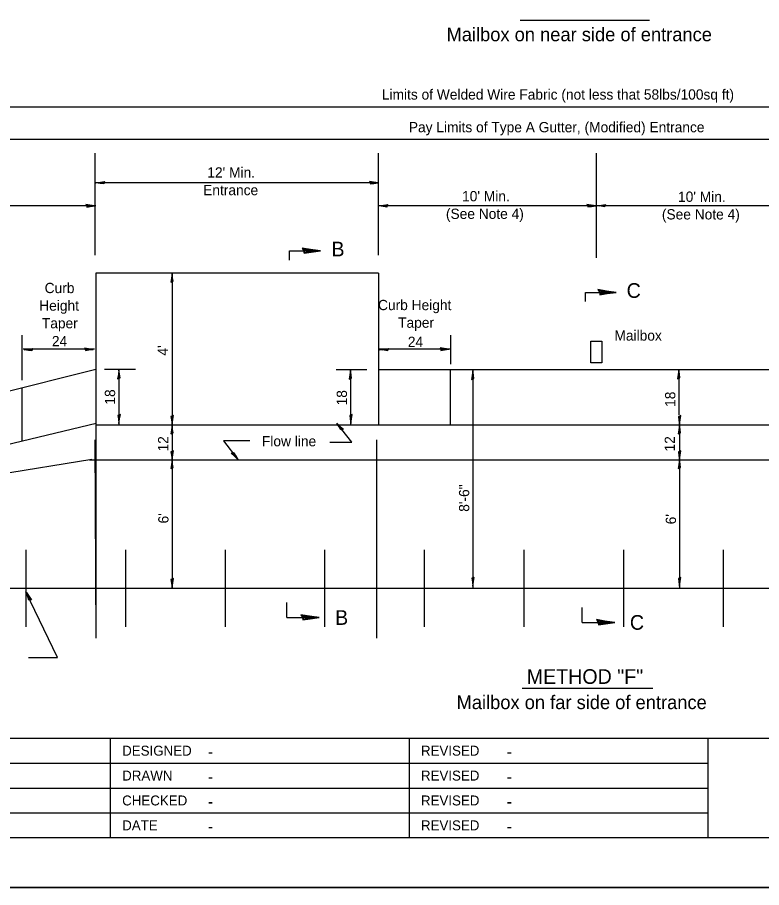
# Model space of a CAD drawing. Extents: x -0.02 to 2.83, y -0.07 to 1.83.
# Drawn here: x 0.604 to 1.226, y 0 to 0.728 of the extents above; entities that cross this region are included whole.
import ezdxf

# ---------------------------------------------------------------- set-up
doc = ezdxf.new("R2010")
doc.units = 0
for name, color, linetype in [('RD_Pr_Roadway_Dimensions', 7, 'Continuous'), ('RD_Pr_Roadway_Notes', 7, 'Continuous'), ('SH_General_Details', 7, 'Continuous'), ('SH_Printer_Plotting_Border', 7, 'Continuous'), ('STG_Traffic_Control', 7, 'Continuous')]:
    doc.layers.add(name, color=color, linetype=linetype)

msp = doc.modelspace()

# ---------------------------------------------------------------- linework, layer by layer
at = {"layer": 'RD_Pr_Roadway_Dimensions'}
for p, q in [((1.83364, 0.65304), (0.29609, 0.65304)), ((1.83364, 0.62605), (0.29642, 0.62605)), ((0.66867, 0.52937), (0.66867, 0.61477)), ((0.90563, 0.52937), (0.90563, 0.61477)), ((1.08797, 0.52708), (1.08797, 0.61477)), ((0.90563, 0.58996), (0.66867, 0.58996)), ((0.66901, 0.57063), (0.29609, 0.57063)), ((1.83364, 0.57063), (0.90563, 0.57063)), ((0.73293, 0.51426), (0.73293, 0.38739)), ((0.60739, 0.42461), (0.60739, 0.46225)), ((0.96625, 0.43798), (0.96625, 0.46225)), ((0.66812, 0.45052), (0.60838, 0.45052)), ((0.96565, 0.4506), (0.90591, 0.4506)), ((0.95198, 0.45068), (0.95198, 0.45068)), ((0.70228, 0.43353), (0.67646, 0.43353)), ((0.68852, 0.43353), (0.68852, 0.38739)), ((0.89594, 0.43321), (0.87012, 0.43321)), ((0.88218, 0.43321), (0.88218, 0.38739)), ((0.96578, 0.38762), (0.96578, 0.43355)), ((0.98468, 0.43332), (0.98468, 0.25026)), ((1.15695, 0.43353), (1.15695, 0.3956)), ((0.60739, 0.37375), (0.60739, 0.41842)), ((0.73293, 0.38739), (0.73293, 0.35805)), ((0.73293, 0.3581), (0.73293, 0.25026)), ((1.15754, 0.35805), (1.15754, 0.25026))]:
    msp.add_line(p, q, dxfattribs=at)
for points in [[(0.67593, 0.58996), (0.6757, 0.58895), (0.67284, 0.58939), (0.66916, 0.58986), (0.67309, 0.59041), (0.67653, 0.59101), (0.67593, 0.58996), (0.67563, 0.5893), (0.67163, 0.58987), (0.676, 0.59064), (0.67535, 0.58978), (0.67352, 0.58989), (0.67528, 0.59016)], [(0.89871, 0.58998), (0.89893, 0.58897), (0.9018, 0.58941), (0.90547, 0.58988), (0.90154, 0.59042), (0.8981, 0.59102), (0.89871, 0.58998), (0.89901, 0.58931), (0.903, 0.58989), (0.89863, 0.59065), (0.89928, 0.58979), (0.90111, 0.58991), (0.89935, 0.59018)], [(0.6614, 0.57061), (0.66163, 0.5696), (0.66449, 0.57004), (0.66817, 0.57051), (0.66424, 0.57105), (0.6608, 0.57165), (0.6614, 0.57061), (0.6617, 0.56994), (0.6657, 0.57052), (0.66133, 0.57128), (0.66198, 0.57042), (0.66381, 0.57054), (0.66204, 0.57081)], [(0.91275, 0.57058), (0.91252, 0.56956), (0.90966, 0.57), (0.90598, 0.57047), (0.90991, 0.57102), (0.91335, 0.57162), (0.91275, 0.57058), (0.91245, 0.56991), (0.90846, 0.57048), (0.91282, 0.57125), (0.91218, 0.57039), (0.91034, 0.57051), (0.91211, 0.57077)], [(1.0807, 0.5707), (1.08093, 0.56969), (1.08379, 0.57013), (1.08747, 0.5706), (1.08354, 0.57114), (1.0801, 0.57175), (1.0807, 0.5707), (1.081, 0.57003), (1.085, 0.57061), (1.08063, 0.57138), (1.08127, 0.57052), (1.08311, 0.57063), (1.08135, 0.5709)], [(1.09505, 0.57078), (1.09482, 0.56977), (1.09196, 0.57021), (1.08828, 0.57069), (1.09221, 0.57123), (1.09566, 0.57183), (1.09505, 0.57078), (1.09475, 0.57012), (1.09076, 0.57069), (1.09512, 0.57146), (1.09448, 0.5706), (1.09264, 0.57071), (1.09441, 0.57098)], [(0.73283, 0.50734), (0.73384, 0.50756), (0.73341, 0.51042), (0.73293, 0.5141), (0.7324, 0.51017), (0.73179, 0.50673), (0.73283, 0.50734), (0.7335, 0.50764), (0.73293, 0.51163), (0.73216, 0.50726), (0.73302, 0.50791), (0.7329, 0.50974), (0.73264, 0.50798)], [(0.66019, 0.45055), (0.66042, 0.44954), (0.66328, 0.44998), (0.66696, 0.45046), (0.66303, 0.45099), (0.65959, 0.4516), (0.66019, 0.45055), (0.66049, 0.44989), (0.66449, 0.45046), (0.66012, 0.45123), (0.66077, 0.45037), (0.6626, 0.45049), (0.66084, 0.45075)], [(0.95772, 0.45063), (0.95795, 0.44962), (0.96081, 0.45006), (0.96449, 0.45053), (0.96056, 0.45107), (0.95712, 0.45168), (0.95772, 0.45063), (0.95802, 0.44996), (0.96201, 0.45054), (0.95765, 0.4513), (0.9583, 0.45044), (0.96013, 0.45056), (0.95836, 0.45083)], [(0.61586, 0.45017), (0.61564, 0.44916), (0.61278, 0.44959), (0.6091, 0.45007), (0.61303, 0.45061), (0.61647, 0.45121), (0.61586, 0.45017), (0.61556, 0.4495), (0.61157, 0.45008), (0.61594, 0.45084), (0.61529, 0.44998), (0.61346, 0.4501), (0.61522, 0.45036)], [(0.91339, 0.45024), (0.91317, 0.44923), (0.9103, 0.44967), (0.90663, 0.45015), (0.91055, 0.45068), (0.914, 0.45129), (0.91339, 0.45024), (0.91309, 0.44958), (0.9091, 0.45015), (0.91346, 0.45092), (0.91282, 0.45006), (0.91098, 0.45018), (0.91275, 0.45044)], [(0.68842, 0.42652), (0.68943, 0.42675), (0.689, 0.42961), (0.68852, 0.43329), (0.68798, 0.42936), (0.68738, 0.42592), (0.68842, 0.42652), (0.68909, 0.42683), (0.68851, 0.43082), (0.68775, 0.42645), (0.68861, 0.4271), (0.68849, 0.42893), (0.68822, 0.42717)], [(0.88208, 0.4262), (0.88309, 0.42643), (0.88266, 0.42929), (0.88218, 0.43297), (0.88164, 0.42904), (0.88104, 0.4256), (0.88208, 0.4262), (0.88275, 0.4265), (0.88218, 0.4305), (0.88141, 0.42613), (0.88227, 0.42678), (0.88215, 0.42861), (0.88189, 0.42685)], [(0.98454, 0.42573), (0.98555, 0.42596), (0.98511, 0.42882), (0.98464, 0.4325), (0.9841, 0.42857), (0.98349, 0.42513), (0.98454, 0.42573), (0.9852, 0.42604), (0.98463, 0.43003), (0.98386, 0.42566), (0.98472, 0.42631), (0.98461, 0.42814), (0.98434, 0.42637)], [(1.15685, 0.42652), (1.15786, 0.42675), (1.15743, 0.42961), (1.15695, 0.43329), (1.15641, 0.42936), (1.15581, 0.42592), (1.15685, 0.42652), (1.15752, 0.42683), (1.15694, 0.43082), (1.15618, 0.42645), (1.15703, 0.4271), (1.15692, 0.42893), (1.15665, 0.42717)], [(0.68862, 0.39528), (0.68761, 0.39505), (0.68804, 0.39219), (0.68852, 0.38852), (0.68906, 0.39244), (0.68966, 0.39589), (0.68862, 0.39528), (0.68795, 0.39498), (0.68852, 0.39099), (0.68929, 0.39535), (0.68843, 0.3947), (0.68855, 0.39287), (0.68882, 0.39464)], [(0.73303, 0.39448), (0.73202, 0.39426), (0.73246, 0.39139), (0.73293, 0.38772), (0.73347, 0.39164), (0.73408, 0.39509), (0.73303, 0.39448), (0.73236, 0.39418), (0.73294, 0.39019), (0.73371, 0.39456), (0.73285, 0.39391), (0.73296, 0.39208), (0.73323, 0.39384)], [(0.8826, 0.39528), (0.88159, 0.39505), (0.88203, 0.39219), (0.8825, 0.38852), (0.88305, 0.39244), (0.88365, 0.39589), (0.8826, 0.39528), (0.88193, 0.39498), (0.88251, 0.39099), (0.88328, 0.39535), (0.88242, 0.3947), (0.88253, 0.39287), (0.8828, 0.39464)], [(1.15764, 0.39441), (1.15662, 0.39418), (1.15706, 0.39132), (1.15754, 0.38764), (1.15808, 0.39157), (1.15868, 0.39501), (1.15764, 0.39441), (1.15697, 0.39411), (1.15754, 0.39012), (1.15831, 0.39448), (1.15745, 0.39383), (1.15757, 0.392), (1.15783, 0.39377)], [(0.73283, 0.38041), (0.73384, 0.38064), (0.73341, 0.3835), (0.73293, 0.38718), (0.73239, 0.38325), (0.73179, 0.37981), (0.73283, 0.38041), (0.7335, 0.38071), (0.73293, 0.38471), (0.73216, 0.38034), (0.73302, 0.38098), (0.7329, 0.38282), (0.73264, 0.38105)], [(1.15744, 0.38034), (1.15845, 0.38057), (1.15802, 0.38343), (1.15754, 0.38711), (1.157, 0.38318), (1.15639, 0.37974), (1.15744, 0.38034), (1.15811, 0.38065), (1.15753, 0.38464), (1.15676, 0.38027), (1.15762, 0.38092), (1.15751, 0.38275), (1.15724, 0.38099)], [(0.73303, 0.36497), (0.73202, 0.36474), (0.73246, 0.36188), (0.73293, 0.3582), (0.73347, 0.36213), (0.73408, 0.36557), (0.73303, 0.36497), (0.73236, 0.36467), (0.73294, 0.36067), (0.73371, 0.36504), (0.73285, 0.3644), (0.73296, 0.36256), (0.73323, 0.36433)], [(1.15764, 0.36481), (1.15662, 0.36459), (1.15706, 0.36172), (1.15754, 0.35805), (1.15808, 0.36197), (1.15868, 0.36542), (1.15764, 0.36481), (1.15697, 0.36451), (1.15754, 0.36052), (1.15831, 0.36489), (1.15745, 0.36424), (1.15757, 0.3624), (1.15783, 0.36417)], [(0.73283, 0.35125), (0.73384, 0.35147), (0.73341, 0.35434), (0.73293, 0.35802), (0.73239, 0.35409), (0.73179, 0.35064), (0.73283, 0.35125), (0.7335, 0.35155), (0.73293, 0.35554), (0.73216, 0.35118), (0.73302, 0.35183), (0.7329, 0.35366), (0.73264, 0.35189)], [(1.15744, 0.35128), (1.15845, 0.3515), (1.15802, 0.35437), (1.15754, 0.35805), (1.157, 0.35412), (1.15639, 0.35067), (1.15744, 0.35128), (1.15811, 0.35158), (1.15753, 0.35557), (1.15676, 0.35121), (1.15762, 0.35185), (1.15751, 0.35368), (1.15724, 0.35192)], [(0.73303, 0.25802), (0.73202, 0.25778), (0.73246, 0.25492), (0.73293, 0.25124), (0.73347, 0.25517), (0.73408, 0.25862), (0.73303, 0.25802), (0.73236, 0.25771), (0.73294, 0.25372), (0.73371, 0.25808), (0.73285, 0.25744), (0.73296, 0.2556), (0.73323, 0.25737)], [(0.98478, 0.25906), (0.98377, 0.25884), (0.9842, 0.25597), (0.98468, 0.25229), (0.98522, 0.25622), (0.98582, 0.25966), (0.98478, 0.25906), (0.98411, 0.25876), (0.98468, 0.25476), (0.98545, 0.25913), (0.98459, 0.25849), (0.98471, 0.25665), (0.98498, 0.25842)], [(1.15764, 0.25901), (1.15662, 0.25878), (1.15706, 0.25592), (1.15754, 0.25224), (1.15808, 0.25616), (1.15868, 0.25961), (1.15764, 0.25901), (1.15697, 0.2587), (1.15754, 0.25471), (1.15831, 0.25908), (1.15745, 0.25843), (1.15757, 0.2566), (1.15783, 0.25836)]]:
    msp.add_lwpolyline(points, dxfattribs=at)
at = {"layer": 'RD_Pr_Roadway_Notes'}
for p, q in [((1.0242, 0.72588), (1.1323, 0.72588)), ((0.8834, 0.3728), (0.87082, 0.38871)), ((0.79792, 0.37391), (0.77604, 0.37391)), ((0.77604, 0.37391), (0.78784, 0.35837)), ((0.86493, 0.3728), (0.8834, 0.3728)), ((0.63701, 0.19251), (0.6106, 0.24754)), ((0.61273, 0.19251), (0.63701, 0.19251)), ((1.02594, 0.16684), (1.13529, 0.16684))]:
    msp.add_line(p, q, dxfattribs=at)
for points in [[(0.8751, 0.38346), (0.87416, 0.38302), (0.87273, 0.38553), (0.87082, 0.38871), (0.87368, 0.38596), (0.87629, 0.38364), (0.8751, 0.38346), (0.87439, 0.38329), (0.87236, 0.38678), (0.87567, 0.38383), (0.87459, 0.3838), (0.87354, 0.38531), (0.87485, 0.38409)], [(0.78367, 0.36371), (0.78461, 0.36414), (0.78599, 0.36159), (0.78784, 0.35837), (0.78503, 0.36118), (0.78247, 0.36355), (0.78367, 0.36371), (0.78438, 0.36386), (0.78634, 0.36034), (0.78309, 0.36335), (0.78416, 0.36336), (0.78518, 0.36183), (0.7839, 0.36307)], [(0.61422, 0.2409), (0.61321, 0.24067), (0.61237, 0.24344), (0.61121, 0.24696), (0.61339, 0.24365), (0.61542, 0.24081), (0.61422, 0.2409), (0.61349, 0.24088), (0.61228, 0.24473), (0.61486, 0.24113), (0.61381, 0.24134), (0.61312, 0.24304), (0.61412, 0.24157)]]:
    msp.add_lwpolyline(points, dxfattribs=at)
at = {"layer": 'SH_General_Details'}
for p, q in [((0.83116, 0.53285), (0.85702, 0.53285)), ((0.83116, 0.52514), (0.83116, 0.53285)), ((0.66916, 0.51426), (0.66912, 0.47585)), ((0.90575, 0.51426), (0.66916, 0.51426)), ((0.90575, 0.51426), (0.90564, 0.38739)), ((1.07875, 0.49812), (1.10461, 0.49812)), ((1.07875, 0.49042), (1.07875, 0.49812)), ((0.66912, 0.47585), (0.66904, 0.38739)), ((0.29296, 0.33998), (0.66908, 0.4338)), ((0.66908, 0.4338), (0.66908, 0.23133)), ((1.26741, 0.43332), (0.90568, 0.43332)), ((1.15754, 0.39468), (1.15754, 0.35805)), ((0.66932, 0.38855), (0.288, 0.29708)), ((0.66905, 0.38739), (1.26741, 0.38739)), ((0.66939, 0.20874), (0.66856, 0.3748)), ((0.90437, 0.20874), (0.90437, 0.3748)), ((0.66579, 0.35841), (0.28925, 0.2969)), ((0.66388, 0.3581), (1.26741, 0.3581)), ((0.6106, 0.28273), (0.6106, 0.21814)), ((0.69394, 0.28273), (0.69394, 0.21814)), ((0.77727, 0.28273), (0.77727, 0.21814)), ((0.8606, 0.28273), (0.8606, 0.21814)), ((0.94394, 0.28273), (0.94394, 0.21814)), ((1.02727, 0.28273), (1.02727, 0.21814)), ((1.1106, 0.28273), (1.1106, 0.21814)), ((1.19394, 0.28273), (1.19394, 0.21814)), ((1.93074, 0.25026), (0.20537, 0.25026)), ((0.82892, 0.22596), (0.82892, 0.23855)), ((1.07615, 0.22188), (1.07615, 0.23447)), ((0.82892, 0.22596), (0.85605, 0.22596)), ((1.07615, 0.22188), (1.10328, 0.22188)), ((0.16666, 0.125), (2.79166, 0.125)), ((0.68118, 0.125), (0.68118, 0.04167)), ((0.93118, 0.125), (0.93118, 0.04167)), ((1.18118, 0.125), (1.18118, 0.04167)), ((0.41452, 0.10417), (1.18118, 0.10417)), ((0.41452, 0.08333), (1.18118, 0.08333)), ((0.41452, 0.0625), (1.18118, 0.0625)), ((2.83333, 0), (-0.00001, 0))]:
    msp.add_line(p, q, dxfattribs=at)
for points in [[(0.16666, 1.79167), (2.79166, 1.79167), (2.79166, 0.04167), (0.16666, 0.04167)], [(1.08326, 0.4574), (1.0924, 0.4574), (1.0924, 0.43911), (1.08326, 0.43911)]]:
    msp.add_lwpolyline(points, close=True, dxfattribs=at)
at = {"layer": 'SH_Printer_Plotting_Border'}
msp.add_lwpolyline([(-0.00001, 0), (2.83333, 0), (2.83333, 1.83333), (-0.00001, 1.83333)], close=True, dxfattribs=at)
at = {"layer": 'STG_Traffic_Control'}
for points in [[(0.84292, 0.53305), (0.84339, 0.53095), (0.84935, 0.53185), (0.85702, 0.53285), (0.84883, 0.53397), (0.84166, 0.53523), (0.84292, 0.53305), (0.84355, 0.53166), (0.85187, 0.53286), (0.84277, 0.53446), (0.84411, 0.53267), (0.84794, 0.53291), (0.84426, 0.53346)], [(1.09051, 0.49833), (1.09098, 0.49622), (1.09695, 0.49713), (1.10461, 0.49812), (1.09643, 0.49925), (1.08926, 0.5005), (1.09051, 0.49833), (1.09114, 0.49694), (1.09946, 0.49813), (1.09037, 0.49973), (1.09171, 0.49794), (1.09553, 0.49818), (1.09186, 0.49874)], [(0.84195, 0.22617), (0.84242, 0.22406), (0.84838, 0.22497), (0.85605, 0.22596), (0.84786, 0.22709), (0.84069, 0.22835), (0.84195, 0.22617), (0.84258, 0.22478), (0.8509, 0.22597), (0.8418, 0.22757), (0.84314, 0.22578), (0.84697, 0.22602), (0.84329, 0.22658)], [(1.08918, 0.22208), (1.08966, 0.21998), (1.09562, 0.22089), (1.10328, 0.22188), (1.0951, 0.223), (1.08793, 0.22426), (1.08918, 0.22208), (1.08981, 0.22069), (1.09813, 0.22189), (1.08904, 0.22349), (1.09038, 0.2217), (1.0942, 0.22194), (1.09052, 0.2225)]]:
    msp.add_lwpolyline(points, dxfattribs=at)

# ---------------------------------------------------------------- texts
at = {"layer": 'RD_Pr_Roadway_Dimensions'}
for s, height, p in [('Limits of Welded Wire Fabric (not less that 58lbs/100sq ft)', 0.0086006, (0.90846, 0.65951)), ('Pay Limits of Type A Gutter, (Modified) Entrance', 0.0086006, (0.93105, 0.63216)), ("12' Min.", 0.008601, (0.76243, 0.59425)), ('Entrance', 0.008601, (0.75895, 0.5795)), ("10' Min.", 0.008601, (0.97559, 0.5744)), ("10' Min.", 0.008601, (1.15629, 0.57394)), ('(See Note 4)', 0.0086006, (0.96207, 0.55966)), ('(See Note 4)', 0.0086006, (1.14277, 0.55919)), ('Curb ', 0.008601, (0.62633, 0.49755)), ('Height', 0.008601, (0.62179, 0.48281)), ('Curb Height', 0.0086006, (0.90527, 0.4833)), ('Taper', 0.008601, (0.62399, 0.46807)), ('Taper', 0.008601, (0.9221, 0.46856)), ('24', 0.008601, (0.63241, 0.45307)), ('24', 0.008601, (0.9302, 0.45248))]:
    msp.add_text(s, height=height, dxfattribs=at).set_placement(p)
for s, p in [("4'", (0.72943, 0.44527)), ('18', (0.68528, 0.40422)), ('18', (0.87926, 0.40357)), ('18', (1.15403, 0.40233)), ('12', (0.72978, 0.365)), ('12', (1.1537, 0.36499)), ('8\'-6"', (0.98159, 0.31453)), ("6'", (0.72997, 0.30475)), ("6'", (1.15458, 0.30406))]:
    msp.add_text(s, height=0.008601, rotation=90, dxfattribs=at).set_placement(p)
at = {"layer": 'RD_Pr_Roadway_Notes'}
for s, height, p in [('Mailbox on near side of entrance', 0.0114474, (0.96257, 0.70835)), ('Mailbox', 0.008601, (1.10308, 0.45778)), ('Flow line', 0.008601, (0.80814, 0.36932)), ('METHOD "F"', 0.012287, (1.02966, 0.1705)), ('Mailbox on far side of entrance', 0.0114474, (0.97099, 0.14936))]:
    msp.add_text(s, height=height, dxfattribs=at).set_placement(p)
at = {"layer": 'SH_General_Details'}
for s, height, p in [('B', 0.01229, (0.86626, 0.52831)), ('C', 0.01229, (1.11326, 0.49358)), ('B', 0.01229, (0.86935, 0.21989)), ('C', 0.01229, (1.11599, 0.2158)), ('DESIGNED', 0.008333, (0.69118, 0.11042)), ('REVISED', 0.008333, (0.94118, 0.11042)), ('-', 0.01, (0.76282, 0.10875)), ('-', 0.01, (1.01282, 0.10875)), ('DRAWN', 0.008333, (0.69118, 0.08958)), ('REVISED', 0.008333, (0.94118, 0.08958)), ('-', 0.01, (0.76282, 0.08792)), ('-', 0.01, (1.01282, 0.08792)), ('CHECKED', 0.008333, (0.69118, 0.06875)), ('REVISED', 0.008333, (0.94118, 0.06875)), ('-', 0.01, (0.76282, 0.06708)), ('-', 0.01, (1.01282, 0.06708)), ('DATE', 0.008333, (0.69118, 0.04792)), ('REVISED', 0.008333, (0.94118, 0.04792)), ('-', 0.01, (0.76282, 0.04625)), ('-', 0.01, (1.01282, 0.04625))]:
    msp.add_text(s, height=height, dxfattribs=at).set_placement(p)

doc.saveas('drawing.dxf')
